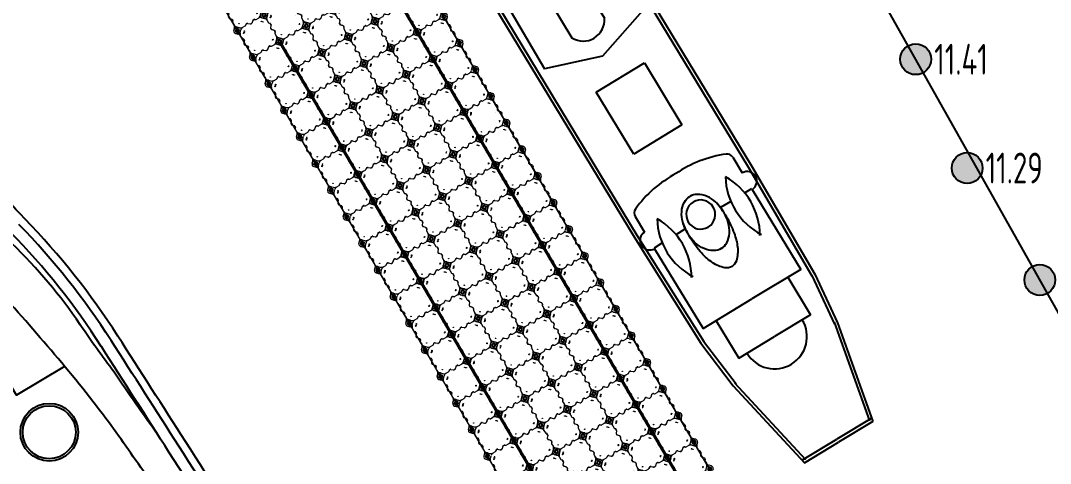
# Model space of a CAD drawing. Extents: x -51322 to 334811, y -147916 to 129288.
# Drawn here: x 195730 to 212418, y 6302 to 13475 of the extents above; entities that cross this region are included whole.
import ezdxf
from ezdxf.enums import TextEntityAlignment as Align

# ---------------------------------------------------------------- set-up
doc = ezdxf.new("R2010")
doc.units = 0
doc.header["$LTSCALE"] = 1000
doc.header["$MEASUREMENT"] = 0
doc.layers.get('0').update_dxf_attribs({"lineweight": 5})
doc.layers.add('2维浮筒', color=7, linetype='Continuous', lineweight=5)
for name, color, linetype in [('dmx', 1, 'Continuous'), ('furniture', 6, 'Continuous'), ('GCD', 1, 'Continuous'), ('栏杆', 6, 'Continuous'), ('蓝色浮筒', 150, 'Continuous')]:
    doc.layers.add(name, color=color, linetype=linetype)
doc.styles.get("Standard").update_dxf_attribs({"font": 'gbenor.shx', "bigfont": 'gbcbig.shx'})

# ---------------------------------------------------------------- blocks, each defined once
blk = doc.blocks.new('gc200')
h = blk.add_hatch(color=256)
edge = h.paths.add_edge_path()
edge.add_arc((0, 0), 0.25, 0, 360)
blk.add_circle((0, 0), 0.25)
blk = doc.blocks.new('dfdfsdf')
at = {"layer": 'dmx', "linetype": 'Continuous'}
blk.add_line((113978.321, -17491.72), (113950.583, -17442.377), dxfattribs=at)
at = {"layer": 'GCD', "linetype": 'Continuous'}
ref = blk.add_blockref('gc200', (113957.958, -17455.496, 11.41), dxfattribs=at)
ref.add_attrib('height', '11.41', dxfattribs={"linetype": 'Continuous', "height": 0.5, "width": 0.8}).set_placement((113958.258, -17455.496, 18.776), align=Align.MIDDLE_LEFT)
ref = blk.add_blockref('gc200', (113958.791, -17457.259, 11.287), dxfattribs=at)
ref.add_attrib('height', '11.29', dxfattribs={"linetype": 'Continuous', "height": 0.5, "width": 0.8}).set_placement((113959.091, -17457.259, 11.287), align=Align.MIDDLE_LEFT)
ref = blk.add_blockref('gc200', (113959.968, -17459.072, 11.38), dxfattribs=at)
ref.add_attrib('height', '11.38', dxfattribs={"linetype": 'Continuous', "height": 0.5, "width": 0.8}).set_placement((113960.268, -17459.072, 18.776), align=Align.MIDDLE_LEFT)
blk = doc.blocks.new('aefgfhfgh')
at = {"layer": '2维浮筒', "color": 150, "lineweight": 0}
for p, q in [((-49, 527), (-27, 549)), ((27, 549), (55, 521)), ((199, 484), (232, 513)), ((261, 516), (239, 516)), ((301, 484), (268, 513)), ((473, 549), (445, 521)), ((527, 549), (549, 527)), ((-49, 473), (-21, 445)), ((-13, 333), (-3, 345)), ((0, 351), (0, 395)), ((55, 479), (21, 445)), ((149, 500), (105, 500)), ((171, 484), (155, 497)), ((193, 481), (177, 481)), ((307, 481), (323, 481)), ((329, 484), (345, 497)), ((395, 500), (351, 500)), ((479, 445), (445, 479)), ((484, 329), (497, 345)), ((500, 351), (500, 395)), ((549, 473), (521, 445)), ((-16, 304), (-16, 326)), ((-16, 196), (-16, 174)), ((-13, 297), (16, 264)), ((-13, 203), (16, 236)), ((-13, 167), (-3, 155)), ((19, 242), (19, 258)), ((481, 307), (481, 323)), ((481, 193), (481, 177)), ((484, 301), (513, 268)), ((484, 199), (513, 232)), ((484, 171), (497, 155)), ((516, 239), (516, 261)), ((-49, 27), (-21, 55)), ((0, 105), (0, 149)), ((55, 21), (21, 55)), ((203, -13), (236, 16)), ((258, 19), (242, 19)), ((297, -13), (264, 16)), ((479, 55), (445, 21)), ((500, 105), (500, 149)), ((549, 27), (521, 55)), ((-27, -49), (-49, -27)), ((27, -49), (55, -21)), ((149, 0), (105, 0)), ((167, -13), (155, -3)), ((196, -16), (174, -16)), ((304, -16), (326, -16)), ((333, -13), (345, -3)), ((395, 0), (351, 0)), ((473, -49), (445, -21)), ((549, -27), (527, -49))]:
    blk.add_line(p, q, dxfattribs=at)
for centre in [(76, 415), (85, 424), (420, 420), (71, 89), (80, 80), (89, 71), (407, 65), (415, 76), (424, 85), (435, 93)]:
    blk.add_circle(centre, 3.5, dxfattribs=at)
for centre, radius, start, end in [((-22, 500), 38, 135, 225), ((-24, 500), 7, 90, 270), ((0, 522), 38, 45, 135), ((0, 500), 25, 106.2602, 163.7398), ((0, 524), 7, 0, 180), ((0, 500), 25, 16.2602, 73.7398), ((24, 500), 7, 270, 90), ((105, 570), 70, 225, 270), ((239, 506), 10, 90, 132.2737), ((261, 506), 10, 47.7263, 90), ((395, 570), 70, 270, 315), ((476, 500), 7, 90, 270), ((500, 522), 38, 45, 135), ((500, 500), 25, 106.2602, 163.7398), ((500, 524), 7, 0, 180), ((500, 500), 25, 16.2602, 73.7398), ((524, 500), 7, 270, 90), ((522, 500), 38, 315, 45), ((0, 500), 25, 196.2602, 253.7398), ((-70, 395), 70, 0, 45), ((0, 476), 7, 180, 0), ((-10, 351), 10, 317.7263, 0), ((70, 395), 70, 135, 180), ((0, 500), 25, 286.2602, 343.7398), ((105, 430), 70, 90, 135), ((149, 490), 10, 47.7263, 90), ((177, 491), 10, 227.7263, 270), ((193, 491), 10, 270, 312.2737), ((307, 491), 10, 227.7263, 270), ((323, 491), 10, 270, 312.2737), ((351, 490), 10, 90, 132.2737), ((395, 430), 70, 45, 90), ((500, 500), 25, 196.2602, 253.7398), ((430, 395), 70, 0, 45), ((500, 476), 7, 180, 0), ((490, 351), 10, 317.7263, 0), ((570, 395), 70, 135, 180), ((500, 500), 25, 286.2602, 343.7398), ((-6, 326), 10, 137.7263, 180), ((-6, 304), 10, 180, 222.2737), ((-6, 196), 10, 137.7263, 180), ((-6, 174), 10, 180, 222.2737), ((9, 258), 10, 0, 42.2737), ((9, 242), 10, 317.7263, 0), ((491, 323), 10, 137.7263, 180), ((491, 307), 10, 180, 222.2737), ((491, 193), 10, 137.7263, 180), ((491, 177), 10, 180, 222.2737), ((506, 261), 10, 0, 42.2737), ((506, 239), 10, 317.7263, 0), ((-22, 0), 38, 135, 225), ((-24, 0), 7, 90, 270), ((0, 0), 25, 106.2602, 163.7398), ((-70, 105), 70, 315, 0), ((0, 24), 7, 0, 180), ((-10, 149), 10, 0, 42.2737), ((70, 105), 70, 180, 225), ((0, 0), 25, 16.2602, 73.7398), ((24, 0), 7, 270, 90), ((105, 70), 70, 225, 270), ((242, 9), 10, 90, 132.2737), ((258, 9), 10, 47.7263, 90), ((395, 70), 70, 270, 315), ((476, 0), 7, 90, 270), ((500, 0), 25, 106.2602, 163.7398), ((430, 105), 70, 315, 0), ((500, 24), 7, 0, 180), ((490, 149), 10, 0, 42.2737), ((570, 105), 70, 180, 225), ((500, 0), 25, 16.2602, 73.7398), ((524, 0), 7, 270, 90), ((522, 0), 38, 315, 45), ((0, -22), 38, 225, 315), ((0, 0), 25, 196.2602, 253.7398), ((0, -24), 7, 180, 0), ((0, 0), 25, 286.2602, 343.7398), ((105, -70), 70, 90, 135), ((149, -10), 10, 47.7263, 90), ((174, -6), 10, 227.7263, 270), ((196, -6), 10, 270, 312.2737), ((304, -6), 10, 227.7263, 270), ((326, -6), 10, 270, 312.2737), ((351, -10), 10, 90, 132.2737), ((395, -70), 70, 45, 90), ((500, -22), 38, 225, 315), ((500, 0), 25, 196.2602, 253.7398), ((500, -24), 7, 180, 0), ((500, 0), 25, 286.2602, 343.7398)]:
    blk.add_arc(centre, radius, start, end, dxfattribs=at)
at = {"layer": '蓝色浮筒'}
for centre, radius, start, end in [((-25, 500), 5, 84.2608, 275.7392), ((0, 500), 25, 101.4783, 168.5217), ((0, 525), 5, 354.2608, 185.7392), ((0, 500), 25, 11.4783, 78.5217), ((25, 500), 5, 264.2608, 95.7392), ((475, 500), 5, 84.2608, 275.7392), ((500, 500), 25, 101.4783, 168.5217), ((500, 525), 5, 354.2608, 185.7392), ((500, 500), 25, 11.4783, 78.5217), ((525, 500), 5, 264.2608, 95.7392), ((0, 500), 25, 191.4783, 258.5217), ((0, 475), 5, 174.2608, 5.7392), ((0, 500), 25, 281.4783, 348.5217), ((500, 500), 25, 191.4783, 258.5217), ((500, 475), 5, 174.2608, 5.7392), ((500, 500), 25, 281.4783, 348.5217), ((-25, 0), 5, 84.2608, 275.7392), ((0, 0), 25, 101.4783, 168.5217), ((0, 25), 5, 354.2608, 185.7392), ((0, 0), 25, 11.4783, 78.5217), ((25, 0), 5, 264.2608, 95.7392), ((475, 0), 5, 84.2608, 275.7392), ((500, 0), 25, 101.4783, 168.5217), ((500, 25), 5, 354.2608, 185.7392), ((500, 0), 25, 11.4783, 78.5217), ((525, 0), 5, 264.2608, 95.7392), ((0, 0), 25, 191.4783, 258.5217), ((0, -25), 5, 174.2608, 5.7392), ((0, 0), 25, 281.4783, 348.5217), ((500, 0), 25, 191.4783, 258.5217), ((500, -25), 5, 174.2608, 5.7392), ((500, 0), 25, 281.4783, 348.5217)]:
    blk.add_arc(centre, radius, start, end, dxfattribs=at)
blk = doc.blocks.new('浮筒')
at = {"layer": '蓝色浮筒'}
blk.add_line((441, 238), (441, 238), dxfattribs=at)
for centre, radius, start, end in [((-25, 500), 5, 84.2608, 275.7392), ((0, 500), 25, 101.4783, 168.5217), ((0, 525), 5, 354.2608, 185.7392), ((0, 500), 25, 11.4783, 78.5217), ((25, 500), 5, 264.2608, 95.7392), ((475, 500), 5, 84.2608, 275.7392), ((500, 500), 25, 101.4783, 168.5217), ((500, 525), 5, 354.2608, 185.7392), ((500, 500), 25, 11.4783, 78.5217), ((525, 500), 5, 264.2608, 95.7392), ((0, 500), 25, 191.4783, 258.5217), ((0, 475), 5, 174.2608, 5.7392), ((0, 500), 25, 281.4783, 348.5217), ((500, 500), 25, 191.4783, 258.5217), ((500, 475), 5, 174.2608, 5.7392), ((500, 500), 25, 281.4783, 348.5217), ((-25, 0), 5, 84.2608, 275.7392), ((0, 0), 25, 101.4783, 168.5217), ((0, 25), 5, 354.2608, 185.7392), ((0, 0), 25, 11.4783, 78.5217), ((25, 0), 5, 264.2608, 95.7392), ((475, 0), 5, 84.2608, 275.7392), ((500, 0), 25, 101.4783, 168.5217), ((500, 25), 5, 354.2608, 185.7392), ((500, 0), 25, 11.4783, 78.5217), ((525, 0), 5, 264.2608, 95.7392), ((0, 0), 25, 191.4783, 258.5217), ((0, -25), 5, 174.2608, 5.7392), ((0, 0), 25, 281.4783, 348.5217), ((500, 0), 25, 191.4783, 258.5217), ((500, -25), 5, 174.2608, 5.7392), ((500, 0), 25, 281.4783, 348.5217)]:
    blk.add_arc(centre, radius, start, end, dxfattribs=at)
at = {"layer": '蓝色浮筒', "rotation": 180.0000000383531}
blk.add_blockref('aefgfhfgh', (500, 500), dxfattribs=at)
blk = doc.blocks.new('*U165')
at = {"layer": '蓝色浮筒', "rotation": 180.0000000383531}
blk.add_blockref('浮筒', (250, 250), dxfattribs=at)
blk = doc.blocks.new('*U166')
at = {"color": 0, "linetype": 'ByBlock', "lineweight": -2, "transparency": 16777216}
for p in [(0, 14000), (500, 14000), (0, 13500), (500, 13500), (1000, 13500), (1500, 13500), (0, 13000), (500, 13000), (1000, 13000), (1500, 13000), (2000, 13000), (2500, 13000), (0, 12500), (500, 12500), (1000, 12500), (1500, 12500), (2000, 12500), (2500, 12500), (0, 12000), (500, 12000), (1000, 12000), (1500, 12000), (2000, 12000), (2500, 12000), (0, 11500), (500, 11500), (1000, 11500), (1500, 11500), (2000, 11500), (2500, 11500), (0, 11000), (500, 11000), (1000, 11000), (1500, 11000), (2000, 11000), (2500, 11000), (0, 10500), (500, 10500), (1000, 10500), (1500, 10500), (2000, 10500), (2500, 10500), (0, 10000), (500, 10000), (1000, 10000), (1500, 10000), (2000, 10000), (2500, 10000), (0, 9500), (500, 9500), (1000, 9500), (1500, 9500), (2000, 9500), (2500, 9500), (0, 9000), (500, 9000), (1000, 9000), (1500, 9000), (2000, 9000), (2500, 9000), (0, 8500), (500, 8500), (1000, 8500), (1500, 8500), (2000, 8500), (2500, 8500), (0, 8000), (500, 8000), (1000, 8000), (1500, 8000), (2000, 8000), (2500, 8000), (0, 7500), (500, 7500), (1000, 7500), (1500, 7500), (2000, 7500), (2500, 7500), (0, 7000), (500, 7000), (1000, 7000), (1500, 7000), (2000, 7000), (2500, 7000), (0, 6500), (500, 6500), (1000, 6500), (1500, 6500), (2000, 6500), (2500, 6500), (0, 6000), (500, 6000), (1000, 6000), (1500, 6000), (2000, 6000), (2500, 6000), (0, 5500), (500, 5500), (1000, 5500), (1500, 5500), (2000, 5500), (2500, 5500), (500, 5000), (1000, 5000), (1500, 5000), (2000, 5000), (2500, 5000), (1500, 4500), (2000, 4500), (2500, 4500), (2500, 4000)]:
    blk.add_blockref('*U165', p, dxfattribs=at)
blk = doc.blocks.new('A$C1fdb1adc')
for points in [[(5.113, 4.67, 0.010341), (5.192, 5.748, 0.016897), (5.263, 7.199, 0.012252), (5.326, 9.645, 0.004892), (5.359, 12.414, 0.016126), (5.347, 14.088, 0.001148), (5.302, 15.514, 0.051196), (5.078, 17.2, 0.067027), (4.697, 18.327, 0.056543)], [(5.021, 4.678, 0.010362), (5.1, 5.754, 0.016932), (5.171, 7.202, 0.012265), (5.234, 9.646, 0.004895), (5.267, 12.415, 0.016141), (5.255, 14.084, 0.001148), (5.211, 15.511, -0.000811), (5.211, 15.511, 0.051256), (4.988, 17.18, 0.067299)], [(5.007, 6.288, 0.010794), (5.04, 7.206, 0.012283), (5.103, 9.648, 0.0049), (5.136, 12.417, 0.016162), (5.124, 14.08, 0.001149), (5.08, 15.507, -0.000811), (5.08, 15.508, 0.051344), (4.86, 17.153, 0.067708), (4.494, 18.235, 0.057023), (3.946, 19.21, 0.030584), (3.212, 20.153, 0.030577), (2.806, 20.554, 0.132389), (2.72, 20.608, 0.196715), (2.449, 20.599, 0.056911), (2.071, 20.217, 0.022345), (1.466, 19.457, 0.037229), (0.8, 18.315, 0.065316), (0.373, 16.968, 0.034966), (0.239, 15.278, 0.009636), (0.229, 13.167, 0.000311), (0.324, 10.889, -0.003683), (0.44, 8.573, 0.005), (0.558, 6.426, 0.00171), (0.577, 6.208)], [(5.117, 14.313, -0.007131), (5.055, 15.183, -0.013734), (5.002, 15.844, 0.050983), (4.808, 17.034, 0.059539), (4.44, 18.151, 0.062193), (3.807, 19.241, 0.018607), (3.084, 20.04, 0.026737), (2.745, 20.38)], [(4.674, 5.17, 0.00765), (4.759, 6.285, 0.003871), (4.838, 7.77, 0.006192), (4.865, 10.086, 0.01722), (4.839, 12.227, 0.006351), (4.788, 13.445, 0.018942), (4.748, 14.244, 0.016271), (4.677, 15.019, 0.015899), (4.523, 16.013, 0.034253), (4.302, 17.006, 0.048007)]]:
    blk.add_lwpolyline(points, format="xyb")
blk.add_lwpolyline([(4.606, 15.528), (3.968, 15.528), (3.968, 16.495), (4.434, 16.495)])
for radius in [0.328, 0.302]:
    blk.add_circle((4.071, 14.975), radius)
blk = doc.blocks.new('YATE1_P')
for p, q in [((20.7, 7.8), (33.84, 9.48)), ((33.84, 9.48), (61.26, 10.32)), ((33.86, 8.98), (61.27, 9.82)), ((61.26, 10.32), (102.94, 10.32)), ((61.26, 9.82), (102.94, 9.82)), ((102.93, 9.82), (121.39, 9.54)), ((102.94, 10.32), (121.4, 10.04)), ((121.34, 9.54), (129.18, 8.7)), ((121.4, 10.04), (129.23, 9.2)), ((129.23, 9.2), (144.32, 6.12)), ((11.47, 5.56), (20.7, 7.8)), ((20.76, 7.3), (33.91, 8.98)), ((38.85, 8.29), (75, 8.92)), ((39.01, 7.81), (52.74, 8.08)), ((52.74, 8.08), (39.6, 6.94)), ((75, 8.92), (77.83, -0.04)), ((100.46, 8.64), (103.13, 8.64)), ((105.85, 8.61), (105.85, 7.42)), ((105.99, 8.64), (119.72, 8.64)), ((119.72, 8.64), (119.72, 0.24)), ((128.92, 8.81), (144.01, 5.73)), ((11.58, 5.07), (20.82, 7.31)), ((22.26, 6.54), (22.83, 5.64)), ((22.68, 7.55), (23.44, 5.97)), ((53.19, 7.39), (55.99, 7.39)), ((55.99, 7.39), (55.99, 4.96)), ((119.72, 6.4), (126.17, 6.4)), ((126.17, 6.4), (126.17, 0.24)), ((143.82, 6.12), (143.82, 0.24)), ((144.32, 6.12), (144.32, 0.24)), ((1.03, 1.74), (11.47, 5.56)), ((2.49, 1.74), (11.64, 5.09)), ((20.59, 5.11), (21.4, 4.41)), ((55.99, 4.96), (66.84, 3.09)), ((81.86, -3.57), (81.86, 4.71)), ((81.86, 4.71), (92.52, 4.71)), ((92.52, 4.71), (92.52, -3.57)), ((105.85, 5.02), (105.85, 3.28)), ((19.42, 3.24), (20.4, 2.81)), ((66.84, 3.09), (73.19, 3.09)), ((18.85, 1.11), (19.91, 0.99)), ((119.72, -8.16), (119.72, 0.24)), ((126.17, -5.92), (126.17, 0.24)), ((143.82, -5.64), (143.82, 0.24)), ((144.32, -5.64), (144.32, 0.24)), ((1.03, -1.26), (11.47, -5.08)), ((2.49, -1.26), (11.64, -4.61)), ((18.93, -1.1), (19.98, -0.9)), ((77.83, -0.04), (75, -8.32)), ((19.66, -3.18), (20.6, -2.68)), ((55.99, -4.36), (66.84, -2.48)), ((66.84, -2.48), (73.19, -2.48)), ((105.85, -4.39), (105.85, -2.8)), ((20.97, -4.96), (21.72, -4.2)), ((55.99, -6.79), (55.99, -4.36)), ((92.52, -3.57), (81.86, -3.57)), ((11.47, -5.08), (20.7, -7.32)), ((11.58, -4.59), (20.82, -6.83)), ((22.74, -6.27), (23.24, -5.32)), ((22.88, -7.09), (23.6, -5.5)), ((119.72, -5.92), (126.17, -5.92)), ((128.92, -8.32), (144.01, -5.24)), ((129.23, -8.72), (144.32, -5.64)), ((20.7, -7.32), (33.84, -9)), ((20.76, -6.82), (33.91, -8.5)), ((39.1, -7.26), (52.79, -7.63)), ((52.79, -7.63), (39.69, -6.08)), ((53.19, -6.79), (55.99, -6.79)), ((105.85, -8.12), (105.85, -6.77)), ((33.84, -9), (61.26, -9.84)), ((33.86, -8.5), (61.27, -9.34)), ((38.85, -7.68), (75, -8.32)), ((100.46, -8.16), (103.13, -8.16)), ((102.93, -9.34), (121.39, -9.06)), ((105.99, -8.16), (119.72, -8.16)), ((121.34, -9.06), (129.18, -8.22)), ((121.4, -9.56), (129.23, -8.72)), ((61.26, -9.34), (102.94, -9.34)), ((61.26, -9.84), (102.94, -9.84)), ((102.94, -9.84), (121.4, -9.56))]:
    blk.add_line(p, q)
for points in [[(111.05, 0.24, 0.136324), (110.74, 1.35, 0.106966), (109.74, 2.42, 0.081428), (108.35, 3.07, 0.069513), (106.57, 3.32, 0.069513), (104.79, 3.07, 0.081428), (103.41, 2.42, 0.106966), (102.41, 1.35, 0.136324), (102.1, 0.24, 0.136324)], [(107.41, 3.32, 0.042915), (104.92, 3.11, 0.060644)], [(114.12, 0.24, 0.185729), (113.73, 1.26, 0.10191), (112.16, 2.42, 0.060644), (110.14, 3.06, 0.046969), (107.41, 3.32, 0.046969)], [(111.05, 0.24, -0.136324), (110.74, -0.87, -0.106966), (109.74, -1.94, -0.081428), (108.35, -2.59, -0.069513), (106.57, -2.84, -0.069513), (104.79, -2.59, -0.081428), (103.41, -1.94, -0.106966), (102.41, -0.87, -0.136324), (102.1, 0.24, -0.136324)], [(114.12, 0.24, -0.185729), (113.73, -0.78, -0.10191), (112.16, -1.94, -0.060644), (110.14, -2.58, -0.046969), (107.41, -2.84, -0.046969)], [(107.41, -2.84, -0.042915), (104.92, -2.62, -0.060644)]]:
    blk.add_lwpolyline(points, format="xyb")
blk.add_lwpolyline([(56.24, -0.33, 0.028193), (57.19, -0.28, 0.03854), (57.87, -0.15, 0.079286), (58.45, 0.12, 0.252013), (58.55, 0.3, 0.252013), (58.45, 0.49, 0.079286), (57.87, 0.75, 0.03854), (57.19, 0.88, 0.028193), (56.24, 0.93, 0.028193), (55.29, 0.88, 0.03854), (54.61, 0.75, 0.079286), (54.03, 0.49, 0.252013), (53.93, 0.3, 0.252013), (54.03, 0.12, 0.079286), (54.61, -0.15, 0.03854), (55.29, -0.28, 0.028193)], format="xyb", close=True)
for centre, radius, start, end in [((104.56, 8.61), 1.43, 1.3023, 178.6977), ((44.35, 0.2), 9.78, 124.2507, 179.4332), ((44.01, 0.3), 9.02, 123.6994, 236.9946), ((115.58, 1.21), 17.43, 156.9461, 183.1753), ((100.46, 7.64), 1, 90, 156.9461), ((26.2, 0.27), 8.08, 115.8234, 245.7138), ((26.2, 0.27), 7.69, 115.8234, 245.7138), ((44.12, 0.46), 7.9, 124.8899, 235.9137), ((69.03, 0.5), 17.27, 156.5016, 204.9736), ((107.25, -2.32), 9.84, 58.74, 119.7708), ((107.25, 14.76), 9.84, 240.2292, 301.26), ((26.2, 0.27), 6.33, 115.8234, 245.7138), ((126.17, 0.24), 4.76, 0, 90), ((71.79, 0.3), 3.12, 296.7456, 63.2544), ((1.58, 0.24), 1.6, 110.0838, 249.9162), ((3.04, 0.24), 1.6, 110.0838, 249.9162), ((12.87, 0.24), 1.4, 0, 180), ((105.21, 0.23), 2.15, 0.4327, 179.5673), ((12.87, 0.24), 1.4, 180, 0), ((12.87, 0.24), 1.1, 0, 180), ((12.87, 0.24), 1.1, 180, 0), ((44.35, 0.4), 9.78, 180.5668, 235.7493), ((115.58, -0.72), 17.43, 176.8247, 203.0539), ((105.21, 0.26), 2.15, 180.4327, 359.5673), ((126.17, 0.24), 4.76, 270, 0), ((107.33, -14.12), 9.84, 58.74, 119.7708), ((107.33, 2.96), 9.84, 240.2292, 301.26), ((100.46, -7.16), 1, 203.0539, 270), ((104.56, -8.12), 1.43, 181.3023, 358.6977)]:
    blk.add_arc(centre, radius, start, end)
blk = doc.blocks.new('sfsdf')
at = {"layer": '栏杆', "color": 6, "const_width": 50, "elevation": -8019}
for points in [[(221520, -18444), (221520, -8444)], [(223520, -18444), (223520, -8444)]]:
    blk.add_lwpolyline(points, dxfattribs=at)

msp = doc.modelspace()

# ---------------------------------------------------------------- linework, layer by layer
at = {"elevation": -8019.5}
msp.add_lwpolyline([(199549.2, 18714.5), (196962.7, 17194.6), (211655.5, -7807.8), (214242, -6287.9)], close=True, dxfattribs=at)

# ---------------------------------------------------------------- block references
at = {"xscale": 1000, "yscale": 1000, "zscale": 1000}
msp.add_blockref('dfdfsdf', (-113747722.4, 17468345.6, -15245.7), dxfattribs=at)
for name, p, rotation in [('sfsdf', (401979.4, 110481.7), 210.440902647514), ('*U166', (199460.3, 18372.3, -16039), 210.4409026391737)]:
    msp.add_blockref(name, p, dxfattribs=dict(rotation=rotation))
at = {"layer": 'furniture'}
for name, p, xscale, yscale, zscale, rotation in [('YATE1_P', (200717.5, 20235.9, -8019.5), 110.2158369184546, 110.2158369184546, 110.2158369184546, 301.2233715361252), ('A$C1fdb1adc', (202159.6, -14467.2, -8019.5), 1423.783183416799, 1423.783183416799, 1423.783183416799, 30.87213592501173)]:
    msp.add_blockref(name, p, dxfattribs=dict(at, xscale=xscale, yscale=yscale, zscale=zscale, rotation=rotation))

doc.saveas('drawing.dxf')
